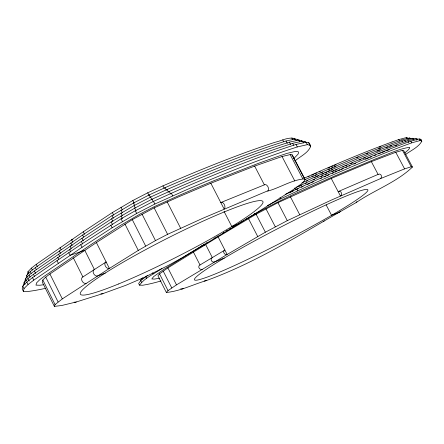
<?xml version="1.0" encoding="UTF-8"?>
<svg xmlns="http://www.w3.org/2000/svg" width="444" height="444" viewBox="0 0 444 444"><rect width="100%" height="100%" fill="white"/><g stroke="black" fill="none" stroke-linecap="round" stroke-linejoin="round"><path stroke-width="0.67" d="M294.971 160.961C300.2 156.377 307.692 153.358 310.606 146.625L310.434 145.36L309.179 142.974L306.066 142.224L296.015 144.483L287.701 147.186A315.246 35.137 -26.4 0 0 183.999 187.634L153.496 201.337L135.303 210.756L121.062 218.787L80.753 244.683L57.004 260.634L32.54 277.611L26.806 282.007L22.799 286.091L22.2 288.983L23.404 291.419L28.25 291.464L33.172 290.748A380.63 50.405 -28.1 0 0 45.588 288.306M23.504 285.292L24.093 282.473L27.944 278.527L33.461 274.275L81.374 241.442L111.183 221.939L134.676 208.181L152.042 199.184L181.679 185.903A312.582 35.398 -26.4 0 1 284.543 145.943L292.685 143.318L302.503 141.137L305.516 141.858M24.809 281.601L25.386 278.871L29.082 275.058L34.382 270.951L81.996 238.212L111.572 218.803L134.049 205.616L150.594 197.047L167.111 189.494A310.023 35.659 -26.4 0 1 281.402 144.7L289.366 142.158L298.945 140.054L301.848 140.748M26.135 277.9L26.707 275.258L30.242 271.589L35.326 267.632L82.634 234.993L111.977 215.679L133.439 203.069L149.156 194.927L165.029 187.679A307.198 35.881 -26.4 0 1 286.03 141.014L295.365 138.989L298.163 139.655M23.404 291.419L24.02 288.561L28.044 284.504L33.788 280.125L82.062 247.297L112.138 227.75L136.669 213.442L154.867 204.018L185.359 190.287A315.301 34.565 -26.5 0 1 288.994 149.661L297.302 146.942L307.337 144.644L310.434 145.36M27.439 274.214L27.994 271.661L31.374 268.137L36.242 264.335L83.25 231.79L112.36 212.571L132.817 200.527L147.719 192.813L162.959 185.864A304.467 36.108 -26.4 0 1 275.114 142.263C281.324 140.942 288.162 136.752 294.505 138.55M42.835 279.986L42.247 282.001L54.357 306.382L61.749 305.5L76.296 301.964L103.008 293.578L125.913 285.276L143.695 277.65L168.37 265.395L182.107 257.759L207.143 242.918L253.907 214.513L292.74 189.999L301.726 183.638L304.423 180.825L304.989 179.676L304.823 178.888L292.313 154.95L290.148 154.595L282.034 156.527L254.64 166.089L210.839 183.228L178.199 197.047L154.157 207.875L132.279 219.636L96.398 242.574L49.917 273.976L45.743 277.128L42.835 279.986L55.067 304.595L54.357 306.382M356.937 201.609L356.099 202.619C307.048 230.208 259.396 261.361 206.199 280.636L204.185 281.03M340.487 211.144L339.627 212.154L331.59 215.318A98.163 7.121 -27.4 0 1 271.55 247.647A96.614 6.999 -27.4 0 1 194.516 279.043A98.046 7.104 -27.4 0 1 224.342 258.053A98.052 7.104 -27.4 0 1 292.119 221.301A96.72 7.015 -27.4 0 1 366.195 192.574A98.174 7.121 -27.4 0 1 331.585 215.318L326.14 204.9M285.159 194.433L308.636 183.544A314.907 25.075 -27 0 1 403.568 143.812L410.889 141.153L419.169 138.939L420.746 139.266L421.8 141.303C418.27 147.425 411.077 150.372 405.638 154.468M206.199 280.636C193.007 284.51 180.192 291.159 166.361 292.474L157.947 275.868L159.524 273.865L167.893 267.904L218.115 236.874L256.094 214.241L277.95 202.664L331.241 178.455L371.339 161.633L395.765 152.259L402.497 150.372L403.651 150.527L412.454 167.022C396.886 182.157 374.031 190.26 356.099 202.619M140.271 280.597L141.875 278.366M147.469 275.491L140.726 280.619L138.65 283.5L139.488 285.159L142.796 285.237L146.609 284.554A389.682 35.653 -28.3 0 0 160.983 280.974M139.488 285.159C145.06 277.544 154.395 273.843 161.916 268.487M324.198 220.912L323.51 221.489M166.361 292.474L168.015 290.62L176.507 284.87L227.139 254.462L265.373 232.195L287.29 220.646L330.78 200.349L380.347 178.671L404.595 168.875L411.222 166.789L412.454 167.022M55.067 304.595L62.321 298.89L109.396 268.426L138.284 250.405L155.478 240.598L167.616 234.321L202.814 218.282L268.071 190.687A3.558 2.27 67.9 0 0 267.671 186.275A3.558 2.27 67.9 0 0 264.38 184.859L254.64 166.089M380.347 178.671C383.039 177.234 380.819 172.611 378.088 174.403L338.145 191.603C340.887 189.849 343.095 194.539 340.448 195.993L331.241 178.455M404.867 152.853L408.141 150.033L409.351 148.623L409.623 147.33C397.868 148.89 386.902 154.945 375.68 158.852L335.065 175.863A301.199 23.565 -27 0 0 303.674 189.827C283.566 198.784 263.83 208.608 244.866 219.813M293.828 158.586L297.985 154.223L298.562 152.797L298.34 151.765L295.848 151.293L287.085 153.358L279.703 155.794L258.591 163.264L214.197 180.597A302.286 33.067 -26.5 0 0 180.558 194.822L154.39 206.604L140.276 213.914L120.74 225.297L91.669 244.133L44.589 276.007L39.888 279.57L36.597 282.828L35.981 285.131L39.855 285.242L43.651 284.726M86.081 283.311A3.58 2.525 57 0 1 82.085 281.013A3.58 2.525 57 0 1 82.895 276.945L106.138 261.949A3.646 2.509 57 0 0 105.367 266.056A3.646 2.509 57 0 0 109.396 268.426L96.398 242.574M204.773 244.022L163.042 269.902L153.574 276.662L151.809 278.96L154.418 279.093L157.825 278.516A371.684 33.899 -28.3 0 0 159.685 278.149M205.922 243.318L207.071 242.613M213.953 238.4L215.14 237.684M216.927 236.613L218.115 235.897M226.44 230.891L227.628 230.175M229.409 229.104L230.603 228.388M232.384 227.317L234.166 226.246M235.353 225.53L243.678 220.529M202.209 269.303C199.617 270.496 197.147 266.172 200 264.974L224.88 250.061C222.056 251.282 224.553 255.611 227.139 254.462L218.115 236.874M267.466 205.639L280.647 198.84L309.579 185.353A314.946 24.681 -27 0 1 404.467 145.499L411.782 142.829L420.052 140.582L421.617 140.898M289.038 192.946L293.279 190.942M295.998 187.424L306.51 182.645A312.276 25.253 -27 0 1 400.682 143.34L407.853 140.754L415.945 138.6L417.477 138.917L417.665 139.305M296.942 189.233L298.179 188.667M301.271 187.263L303.124 186.419M183.411 288.561L182.018 288.994L180.73 288.778M264.38 184.859L220.79 202.564A3.657 2.226 67.8 0 1 224.298 204.473A3.657 2.226 67.8 0 1 224.115 209.024L210.839 183.228M224.337 258.053L214.563 261.949C211.971 263.12 209.49 258.797 212.326 257.581L205.639 244.505L201.332 246.126M379.048 147.28L380.969 146.548M105.339 273.032L97.63 275.935A3.613 2.52 57 0 1 93.623 273.604A3.613 2.52 57 0 1 94.411 269.519L84.776 250.299L70.063 255.328L68.765 252.73M103.008 293.578L102.342 293.834A3.152 2.725 73.2 0 1 100.91 293.717M267.643 191.136C280.064 187.806 291.902 179.642 304.823 178.888M414.396 138.939L412.726 138.267L404.823 140.348L397.818 142.863A309.618 25.419 -27 0 0 301.992 182.834M392.074 141.941L398.768 139.56L406.277 137.618L407.847 138.217M70.441 249.139L69.453 249.473L70.746 252.059M71.14 245.898L70.141 246.231L71.173 248.296M72.833 239.338L71.528 239.771L72.81 242.335M411.111 138.584L409.485 137.951L401.781 139.96L402.664 141.63M421.8 141.303L420.746 139.266M419.169 138.939L420.052 140.582M415.945 138.6L416.822 140.249M412.726 138.267L413.603 139.91M409.485 137.951L410.067 139.044M410.889 141.153L411.782 142.829M407.67 137.895L408.247 138.983M406.277 137.618L406.859 138.711M407.853 140.754L408.741 142.424M404.823 140.348L405.711 142.019M398.768 139.56L399.65 141.225M402.497 150.372L411.222 166.789M395.765 152.259L404.595 168.875M371.339 161.633L378.088 174.403M308.586 142.557L309.845 144.955M309.984 145.438L310.606 146.625M306.066 142.224L307.337 144.644M304.939 141.464L305.566 142.663M302.503 141.137L303.452 142.951M301.298 140.376L301.926 141.575M298.945 140.054L299.894 141.869M297.635 139.305L298.263 140.498M295.365 138.989L296.315 140.798M294 138.217L294.627 139.41M296.015 144.483L297.302 146.942M291.825 137.912L292.768 139.721M292.685 143.318L293.651 145.16M289.366 142.158L290.648 144.605M286.03 141.009L287.307 143.456M291.941 154.745L304.989 179.676M282.728 139.854L283.683 141.686M290.148 154.595L302.758 178.727M282.034 156.527L294.783 180.958M296.681 188.983L297.63 190.798M294.761 187.984L295.704 189.793M290.387 196.77L299.706 214.68M280.014 197.624L280.647 198.84M277.95 202.664L287.29 220.646M265.989 208.835L275.308 226.823M256.094 214.241L265.373 232.195M248.485 218.631L257.725 236.53M224.009 211.361L231.785 226.479L238.234 224.103A3.152 1.92 58.4 0 0 238.95 223.393M171.295 193.168L172.661 195.837M169.197 191.325L170.563 193.989M167.111 189.494L168.47 192.152M165.029 187.679L166.378 190.326M162.959 185.864L164.308 188.506M193.379 252.003L200 264.974M167.177 201.876L180.619 228.216M153.496 201.337L154.867 204.018M152.042 199.184L153.408 201.865M150.594 197.047L151.953 199.717M149.156 194.927L150.51 197.586M147.719 192.813L149.073 195.465M154.157 207.875L167.616 234.321M142.047 214.141L155.478 240.598M167.893 267.904L176.507 284.87M132.817 200.527L134.166 203.186M133.439 203.069L134.787 205.727M134.049 205.616L135.137 207.753M134.676 208.181L136.036 210.856M135.303 210.756L136.669 213.442M163.187 271.029L171.745 287.906M132.279 219.636L145.66 246.037M159.524 273.865L168.015 290.62M121.012 207.22L122.35 209.868M121.029 210.09L122.372 212.748M152.631 272.799L153.208 273.942M121.029 212.976L122.378 215.64M121.046 215.878L122.394 218.548M124.969 224.087L138.284 250.405M121.062 218.787L122.416 221.467M145.843 276.579L146.703 278.283M112.36 212.571L113.697 215.212M111.977 215.679L113.314 218.326M142.28 277.811L142.846 278.932M111.572 218.803L112.909 221.456M111.183 221.939L112.526 224.597M140.726 280.619L141.575 282.306M110.789 225.086L112.138 227.75M83.25 231.79L84.554 234.382M82.634 234.993L83.677 237.068M81.996 238.212L83.3 240.815M81.374 241.442L82.684 244.05M80.753 244.683L82.062 247.297M70.846 242.99L72.133 245.565M73.365 257.892L82.895 276.945M60.012 247.602L61.033 249.639M59.268 250.838L60.545 253.391M58.503 254.096L59.779 256.654M57.753 257.359L58.78 259.413M57.004 260.634L58.286 263.203M49.917 273.976L62.321 298.89M45.743 277.128L58.07 301.914M36.242 264.335L37.479 266.833M35.326 267.632L36.319 269.636M34.382 270.951L35.625 273.46M31.374 268.137L32.295 269.996M33.461 274.275L34.46 276.285M30.242 271.589L31.169 273.454M32.54 277.611L33.788 280.125M27.994 271.661L28.904 273.51M29.082 275.058L30.07 277.05M26.707 275.258L27.622 277.1M27.944 278.527L29.182 281.024M25.386 278.871L26.301 280.719M26.806 282.007L28.044 284.504M24.093 282.473L25.014 284.327M22.799 286.091L24.02 288.561M76.296 301.964A3.275 2.803 73.2 0 1 74.142 302.103M223.77 232.201A3.119 1.931 58.4 0 1 222.894 233.494M254.762 213.22A3.186 1.904 58.4 0 1 253.907 214.513M304.751 179.753A306.904 25.574 -27 0 1 401.759 139.977M303.846 178.333A304.379 25.735 -27 0 1 392.063 141.952M312.027 176.895A304.412 25.352 -27 0 1 313.286 176.335M315.173 175.502A304.412 25.352 -27 0 1 316.422 174.947M320.768 173.038A304.412 25.352 -27 0 1 322.605 172.233M328.066 169.858A304.412 25.352 -27 0 1 329.864 169.081M331.052 168.57A304.412 25.352 -27 0 1 332.828 167.804M334.082 167.266A304.412 25.352 -27 0 1 335.947 166.467M356.393 157.886A304.412 25.352 -27 0 1 358.197 157.148M366.139 153.929A304.412 25.352 -27 0 1 367.965 153.197M378.61 149.018A304.412 25.352 -27 0 1 380.575 148.257M306.305 181.269A306.937 25.191 -27 0 1 307.531 180.719M314.23 177.728A306.937 25.191 -27 0 1 315.501 177.162M316.772 176.601A306.937 25.191 -27 0 1 318.67 175.763M321.806 174.381A306.937 25.191 -27 0 1 323.67 173.56M324.908 173.021A306.937 25.191 -27 0 1 326.751 172.211M327.977 171.678A306.937 25.191 -27 0 1 329.809 170.885M331.019 170.357A306.937 25.191 -27 0 1 332.828 169.569M376.956 151.271A306.937 25.191 -27 0 1 380.086 150.044M386.141 147.713A306.937 25.191 -27 0 1 387.906 147.042M389.738 146.348A306.937 25.191 -27 0 1 391.591 145.654M308.047 176.851A301.015 25.452 -27 0 1 309.235 176.323M311.705 175.236A301.015 25.452 -27 0 1 313.569 174.409M314.807 173.865A301.015 25.452 -27 0 1 316.655 173.055M319.097 171.983A301.015 25.452 -27 0 1 320.313 171.456M327.95 168.143A301.015 25.452 -27 0 1 329.825 167.338M299.3 186.28A309.657 25.031 -27 0 1 301.726 185.176M305.333 183.544A309.657 25.031 -27 0 1 306.588 182.984M313.403 179.92A309.657 25.031 -27 0 1 314.624 179.376M320.934 176.573A309.657 25.031 -27 0 1 322.838 175.73M325.358 174.62A309.657 25.031 -27 0 1 326.606 174.07M332.173 171.634A309.657 25.031 -27 0 1 334.01 170.84M335.22 170.313A309.657 25.031 -27 0 1 337.035 169.525M342.696 167.088A309.657 25.031 -27 0 1 343.945 166.556M345.804 165.762A309.657 25.031 -27 0 1 347.036 165.235M350.699 163.686A309.657 25.031 -27 0 1 352.508 162.92M359.129 160.151A309.657 25.031 -27 0 1 360.983 159.385M363.431 158.375A309.657 25.031 -27 0 1 365.246 157.631M395.077 145.898A309.657 25.031 -27 0 1 396.903 145.216M331.069 166.805A301.97 25.519 -27 0 1 332.922 166.012M334.154 165.484A301.97 25.519 -27 0 1 335.986 164.707M307.453 184.443A312.315 24.858 -27 0 1 309.979 183.305M311.233 182.739A312.315 24.858 -27 0 1 313.736 181.618M320.518 178.582A312.315 24.858 -27 0 1 321.734 178.044M324.159 176.967A312.315 24.858 -27 0 1 325.968 176.168M327.167 175.635A312.315 24.858 -27 0 1 328.954 174.847M332.057 173.487A312.315 24.858 -27 0 1 333.921 172.672M335.153 172.133A312.315 24.858 -27 0 1 337.002 171.329M338.223 170.801A312.315 24.858 -27 0 1 340.043 170.008M341.331 169.453A312.315 24.858 -27 0 1 343.245 168.626M345.776 167.538A312.315 24.858 -27 0 1 347.036 167M348.906 166.2A312.315 24.858 -27 0 1 350.144 165.668M353.829 164.108A312.315 24.858 -27 0 1 355.644 163.337M365.44 159.252A312.315 24.858 -27 0 1 368.487 157.997M369.735 157.481A312.315 24.858 -27 0 1 371.656 156.699M374.181 155.672A312.315 24.858 -27 0 1 376.051 154.917M378.566 153.907A312.315 24.858 -27 0 1 380.525 153.125M381.818 152.608A312.315 24.858 -27 0 1 385.009 151.349M386.263 150.86A312.315 24.858 -27 0 1 389.355 149.656M118.493 283.994A102.359 10.456 -26.9 0 0 262.676 203.313A102.359 10.456 -26.9 0 0 134.088 255.983A102.359 10.456 -26.9 0 0 118.493 283.994"/></g></svg>
